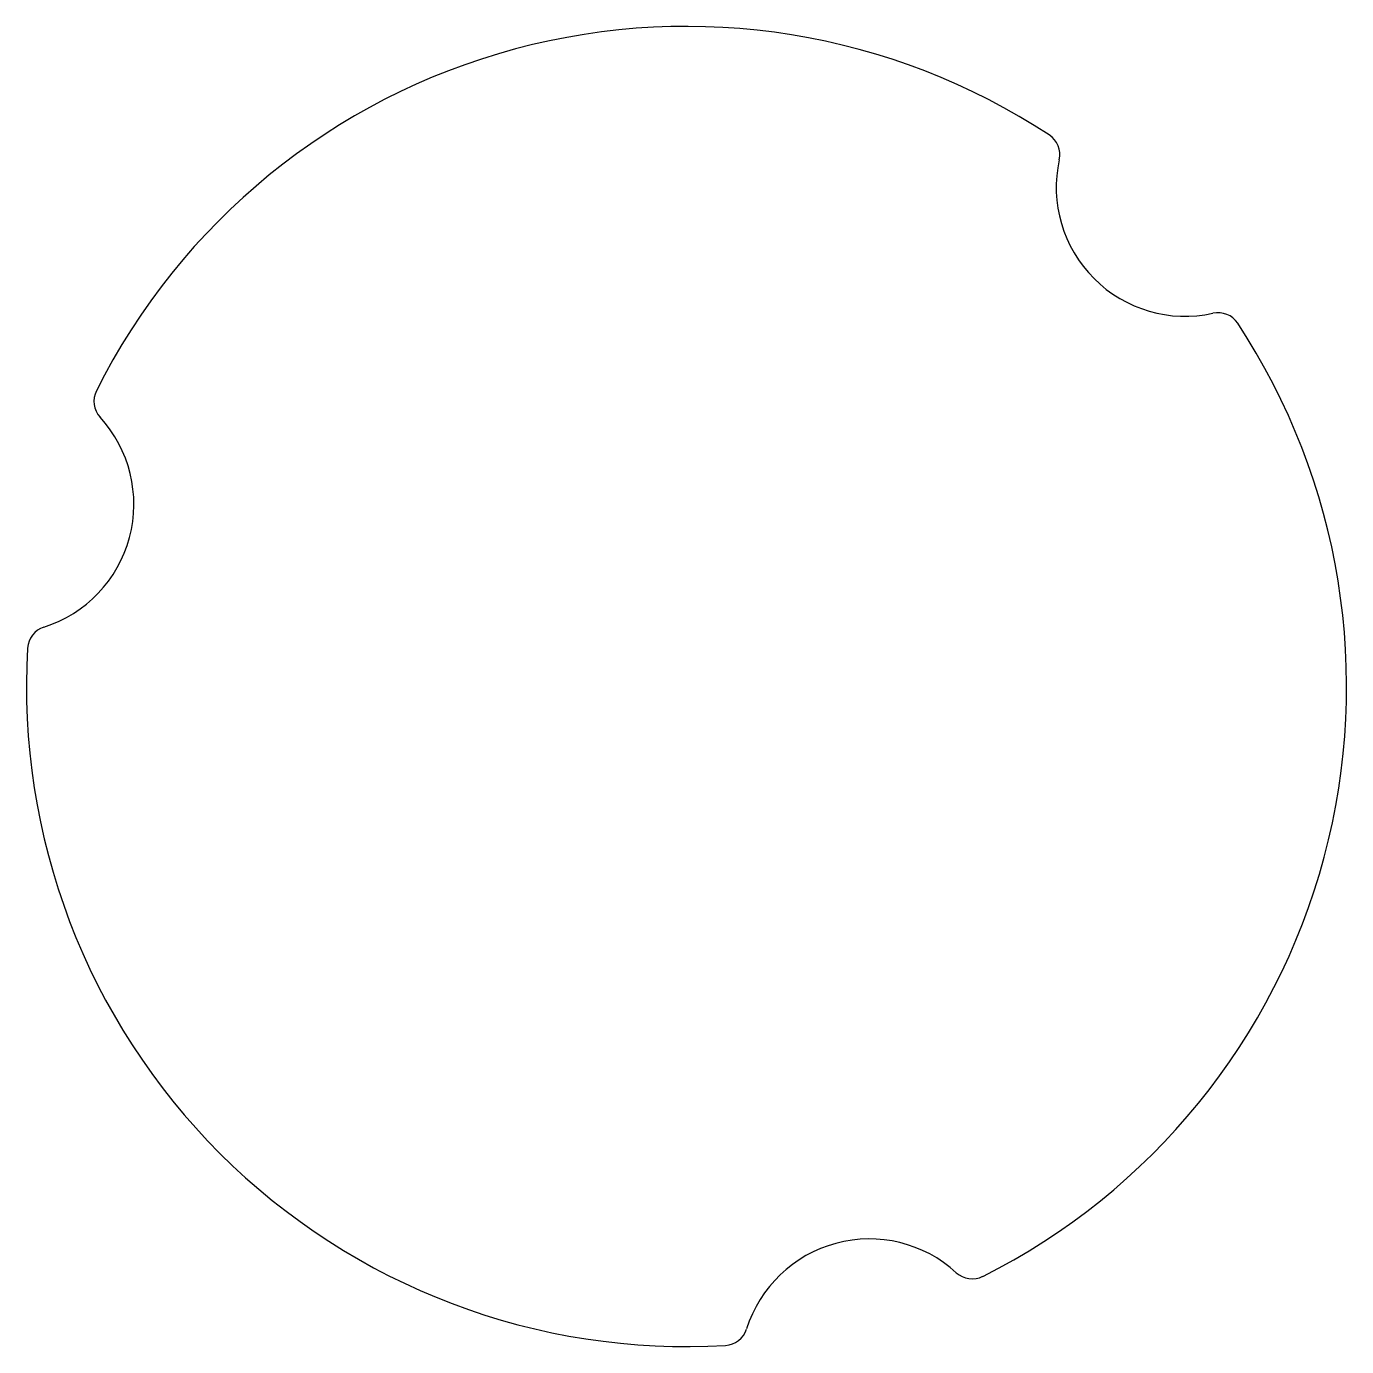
# Model space of a CAD drawing. Header units: millimetres. Extents: x -14 to 14, y -14 to 14.
import ezdxf

# ---------------------------------------------------------------- set-up
doc = ezdxf.new("R2010")
doc.units = ezdxf.units.MM
doc.layers.get('0').update_dxf_attribs({"linetype": 'CONTINUOUS'})

msp = doc.modelspace()

# ---------------------------------------------------------------- linework, layer by layer
for centre, radius, start, end in [((0, 0), 14, 56.6742, 153.3809), ((7.417, 11.28), 0.5, -12.4146, 56.6742), ((10.575, 10.585), 2.733, 167.5854, 282.4697), ((11.273, 7.428), 0.5, 33.3809, 102.4697), ((0, 0), 14, -63.3258, 33.3809), ((-12.069, 6.049), 0.5, 153.3809, 222.4697), ((-14.454, 3.866), 2.733, -72.4146, 42.4697), ((-13.477, 0.783), 0.5, 107.5854, 176.6742), ((0, 0), 14, 176.6742, 273.3809), ((3.879, -14.45), 2.733, 47.5854, 162.4697), ((6.06, -12.063), 0.5, 227.5854, 296.6742), ((0.796, -13.477), 0.5, 273.3809, 342.4697)]:
    msp.add_arc(centre, radius, start, end)

doc.saveas('drawing.dxf')
